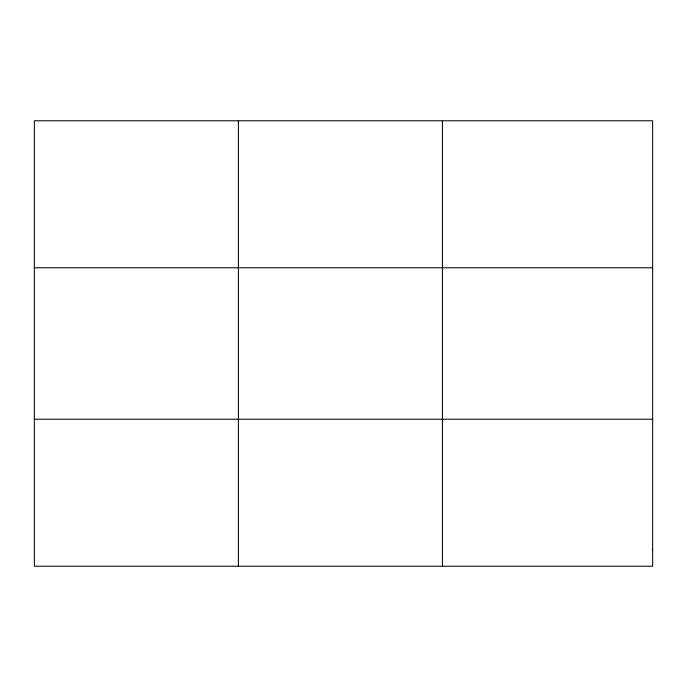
<?xml version="1.0" encoding="UTF-8"?>
<svg xmlns="http://www.w3.org/2000/svg" width="687" height="687" viewBox="0 0 687 687"><rect width="100%" height="100%" fill="white"/><g stroke="black" fill="none" stroke-linecap="round" stroke-linejoin="round"><path stroke-width="1.03" d="M238.389 566.217L238.389 120.783M442.428 566.217L442.428 120.783M34.35 267.775L652.65 267.775M34.35 419.225L652.65 419.225M652.65 549.892L652.65 566.217L34.35 566.217L34.35 120.783L652.65 120.783L652.65 549.892"/></g></svg>
